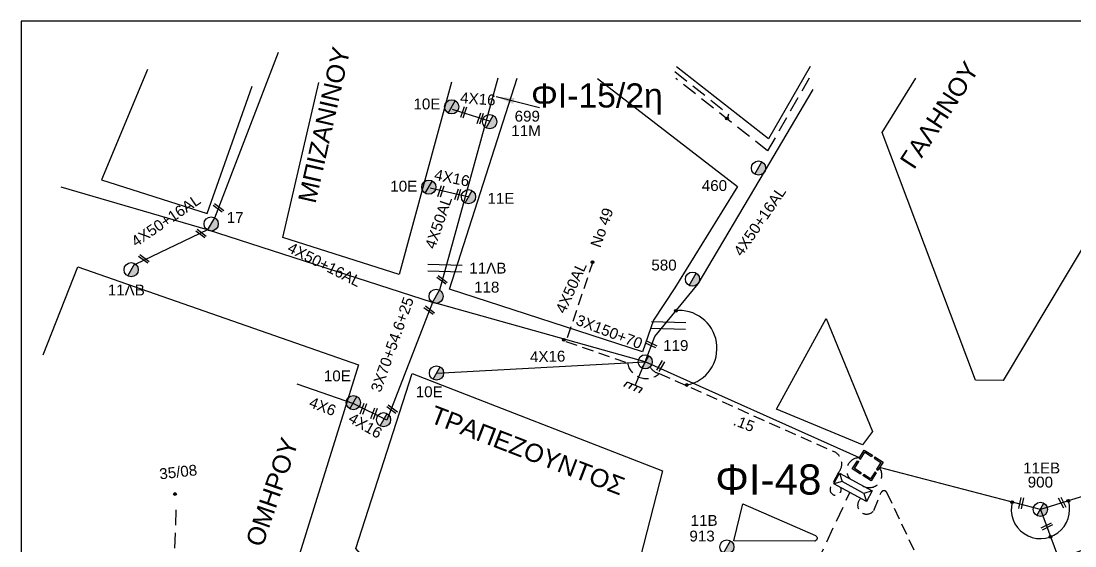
# Model space of a CAD drawing. Header units: millimetres. Extents: x 7453 to 9570, y 777 to 1872.
# Drawn here: x 7491.7 to 7666.6, y 1775.5 to 1862.6 of the extents above; entities that cross this region are included whole.
import ezdxf

# ---------------------------------------------------------------- set-up
doc = ezdxf.new("R2010")
doc.units = ezdxf.units.MM
doc.linetypes.add('DASHED', pattern=[19.05, 12.7, -6.35])
for name, color, linetype in [('Άγνωστα', 7, 'Continuous'), ('Γέφυρες Εναέριου Δικτύου', 7, 'Continuous'), ('Γείωση', 7, 'Continuous'), ('Γυμνά εναέρια ΧΤ (3Φ)   4x50AL', 7, 'Continuous'), ('Γυμνά εναέρια ΧΤ και ΦΟΠ (3Φ)   4x50+16AL', 7, 'Continuous'), ('Εναέρια παροχή ΧΤ 4x16', 7, 'SYN_LINE'), ('Επιγραφές - Σχήματα', 7, 'Continuous'), ('Καλώδια ΧΤ   3x150+70 XLPE', 7, 'DASHED'), ('Μηχανική τομή', 7, 'Continuous'), ('Στύλος Ξύλινος', 7, 'Continuous'), ('Στύλος Ξύλινος @ 1', 7, 'Continuous'), ('Στύλος ΦΜ', 7, 'Continuous'), ('Στύλος ΦΜ @ 1', 7, 'Continuous'), ('Συνδέσεις', 7, 'Continuous'), ('Συνεστραμμένα ΧΤ   3x70+54.6+25 AL', 7, 'SYN_LINE'), ('Τομή', 7, 'Continuous'), ('Υποσταθμός πόλεως', 7, 'Continuous'), ('Υπόβαθρο ΔΕΗ', 7, 'Continuous'), ('Υπόγεια Καλώδια Δικτύου ΧΤ   .10', 7, 'DASHED'), ('Υπόγεια Καλώδια Δικτύου ΧΤ   .15', 7, 'DASHED'), ('Υπόγεια καλώδια Παροχών ΧΤ   4x16AL', 7, 'DASHED'), ('Υπόγεια καλώδια Παροχών ΧΤ   4x50AL', 7, 'DASHED'), ('Υπόγεια καλώδια Παροχών ΧΤ   4x6', 7, 'DASHED')]:
    doc.layers.add(name, color=color, linetype=linetype)
doc.styles.get("Standard").update_dxf_attribs({"font": 'ARIAL.TTF'})
doc.linetypes.add('SYN_LINE', pattern='A,0.5,-0.0001,["/\\/\\/\\/",Standard,S=0.1,R=0,X=0,Y=-0.05],-0.25', length=0.7501)
doc.dimstyles.new('ISO-25', dxfattribs={"dimtxt": 2.5, "dimasz": 2.5, "dimexe": 1.25, "dimexo": 0.625, "dimtad": 1, "dimtxsty": 'Standard', "dimcen": 2.5, "dimadec": 0, "dimazin": 0, "dimtfac": 1, "dimtmove": 0, "dimatfit": 3, "dimfxl": 1, "dimarcsym": 0})

# ---------------------------------------------------------------- blocks, each defined once
blk = doc.blocks.new('ΥΠΑΡΧΩΝ ΤΣΙΜΕΝΤΕΝΙΟΣ ΣΤΥΛΟΣ')
at = {"layer": 'Στύλος ΦΜ'}
blk.add_hatch(color=7, dxfattribs=at).paths.add_polyline_path([(-1.29, -2.28, 0.574793), (2.62, 0, 0.268822), (1.3, 2.27)])
at = {"layer": 'Στύλος ΦΜ', "color": 7}
blk.add_line((-1.29, -2.28), (1.3, 2.27), dxfattribs=at)
blk.add_circle((0, 0), 2.62, dxfattribs=at)
at = {"layer": 'Στύλος ΦΜ', "flags": 4}
for tag, p in [('ΑΡΙΘΜΟΣ', (-4.68, 8.05)), ('ΤΥΠΟΣ', (-4.91, 3.03))]:
    blk.add_attdef(tag, p, '', height=4, dxfattribs=at)
blk = doc.blocks.new('ΥΠΟΣΤΑΘΜΟΣ ΠΟΛΕΩΣ')
at = {"layer": 'Υποσταθμός πόλεως', "linetype": 'Continuous', "ltscale": 40}
blk.add_lwpolyline([(-8.57, 2.82), (8.57, 2.82), (8.57, -2.82), (-8.57, -2.82)], close=True, dxfattribs=at)
for points in [[(-5.75, 0), (-8.57, 2.82)], [(5.75, 0), (8.57, 2.82)], [(-8.57, -2.82), (-5.75, 0)], [(-5.75, 0), (5.75, 0)], [(8.57, -2.82), (5.75, 0)]]:
    blk.add_lwpolyline(points, dxfattribs=at)
at = {"layer": 'Υποσταθμός πόλεως', "linetype": 'SYN_LINE', "ltscale": 40, "flags": 1}
for tag, p in [('ΜΕΤΑΣΧΗΜΑΤΙΣΜΟΣ', (10.6, 2.39)), ('ΙΣΧΥΣ', (10.58, -0.41)), ('ΑΡΙΘΜΟΣ', (10.7, -3.13))]:
    blk.add_attdef(tag, p, '', height=1.8, dxfattribs=at)
blk = doc.blocks.new('ΜΗΧΑΝΙΚΗ ΤΟΜΗ')
at = {"layer": 'Μηχανική τομή', "ltscale": 40}
for p, q in [((-1.89, 0.78), (1.89, 0.78)), ((1.89, 0), (-1.89, 0))]:
    blk.add_line(p, q, dxfattribs=at)
blk = doc.blocks.new('ΤΟΜΗ')
at = {"layer": 'Τομή', "ltscale": 40}
for p, q in [((-5.68, 0), (5.68, 0)), ((5.68, -2.33), (-5.68, -2.33))]:
    blk.add_line(p, q, dxfattribs=at)
blk = doc.blocks.new('ΓΕΙΩΣΗ')
at = {"layer": 'Γείωση', "ltscale": 40}
for p, q in [((-2.34, 11.45), (-3, 9.45)), ((-0.34, 11.45), (-1, 9.45)), ((0, 9.45), (0, 0)), ((1.66, 11.45), (1, 9.45)), ((3.66, 11.45), (3, 9.45))]:
    blk.add_line(p, q, dxfattribs=at)
blk.add_lwpolyline([(-3, 9.45), (3, 9.45)], dxfattribs=at)
blk = doc.blocks.new('ΥΠΑΡΧΩΝ ΞΥΛΙΝΟΣ ΣΤΥΛΟΣ')
at = {"layer": 'Στύλος Ξύλινος'}
h = blk.add_hatch(color=7, dxfattribs=at)
h.paths.add_polyline_path([(-2.62, 0, 0.270008), (-1.29, -2.28), (1.3, 2.27, 0.576266)])
h.paths.add_polyline_path([(-1.29, -2.28, 0.574793), (2.62, 0, 0.268822), (1.3, 2.27)])
at = {"layer": 'Στύλος Ξύλινος', "color": 7}
blk.add_line((-1.29, -2.28), (1.3, 2.27), dxfattribs=at)
blk.add_circle((0, 0), 2.62, dxfattribs=at)
at = {"layer": 'Στύλος Ξύλινος', "flags": 4}
for tag, p in [('ΑΡΙΘΜΟΣ', (-4.91, 8.6)), ('ΤΥΠΟΣ', (-4.85, 3.39))]:
    blk.add_attdef(tag, p, '', height=4, dxfattribs=at)
blk = doc.blocks.new('_ΣΥΝΔΕΣΗ')
at = {"layer": 'Συνδέσεις', "linetype": 'SYN_LINE', "ltscale": 40}
blk.add_hatch(color=256, dxfattribs=at).paths.add_polyline_path([(0.5, -0.01, 1), (-0.5, -0.01, 1)])
at = {"layer": 'Συνδέσεις'}
blk.add_circle((0, -0.01), 0.5, dxfattribs=at)

msp = doc.modelspace()

# ---------------------------------------------------------------- hatches: boundary and pattern name
at = {"layer": 'Επιγραφές - Σχήματα', "ltscale": 20}
h = msp.add_hatch(color=7, dxfattribs=at)
h.paths.add_polyline_path([(7631.64, 1791.44), (7630.78, 1790.1), (7630.99, 1789.96), (7631.71, 1791.1), (7632.85, 1790.37), (7632.99, 1790.59)])
h.paths.add_polyline_path([(7633.41, 1790.32), (7633.27, 1790.11), (7634.41, 1789.38), (7633.69, 1788.25), (7633.9, 1788.11), (7634.76, 1789.46)])
h.paths.add_polyline_path([(7632.77, 1786.34), (7633.63, 1787.69), (7633.42, 1787.82), (7632.69, 1786.69), (7631.56, 1787.41), (7631.42, 1787.2)])
h.paths.add_polyline_path([(7630, 1788.4), (7630.72, 1789.54), (7630.51, 1789.67), (7629.65, 1788.33), (7631, 1787.47), (7631.14, 1787.68)])

# ---------------------------------------------------------------- linework, layer by layer
at = {"layer": 'Άγνωστα', "color": 1}
msp.add_lwpolyline([(7523.89, 1829.95), (7534.44, 1857.46)], dxfattribs=at)
at = {"layer": 'Άγνωστα', "color": 133, "linetype": 'DASHED', "ltscale": 0.2}
for points in [[(7600.18, 1854.25), (7609.12, 1847.16), (7608.89, 1846.38)], [(7622.52, 1853.17), (7615.6, 1841.11), (7600.36, 1853.08)]]:
    msp.add_lwpolyline(points, dxfattribs=at)
at = {"layer": 'Άγνωστα', "color": 151, "linetype": 'DASHED', "ltscale": 0.2}
msp.add_lwpolyline([(7593.35, 1762.41), (7592.73, 1771.21), (7623.78, 1772.78), (7629.25, 1784.39)], dxfattribs=at)
at = {"layer": 'Άγνωστα', "color": 7, "linetype": 'DASHED', "ltscale": 0.2}
msp.add_lwpolyline([(7517.41, 1781.51), (7516.71, 1762.21), (7503.73, 1761.4, 0.943603), (7501.36, 1761.91, 64.561217)], format="xyb", dxfattribs=at)
at = {"layer": 'Γέφυρες Εναέριου Δικτύου'}
msp.add_arc((7600.96, 1808.35), 6.24, 281.1467, 97.0602, dxfattribs=at)
at = {"layer": 'Γέφυρες Εναέριου Δικτύου', "ltscale": 40}
msp.add_arc((7660.87, 1781.6), 4.85, 165.2405, 17.2169, dxfattribs=at)
at = {"layer": 'Γυμνά εναέρια ΧΤ (3Φ)   4x50AL', "color": 6, "linetype": 'SYN_LINE', "ltscale": 20}
msp.add_lwpolyline([(7748.49, 1807.94), (7721.07, 1794.08), (7693.77, 1791.8), (7660.86, 1781.6), (7634.16, 1788.53)], dxfattribs=at)
at = {"layer": 'Γυμνά εναέρια ΧΤ και ΦΟΠ (3Φ)   4x50+16AL', "color": 133}
msp.add_lwpolyline([(7595.29, 1806.08), (7596.88, 1810.31), (7604.05, 1819.05), (7615.09, 1837.63), (7623.18, 1851.25)], dxfattribs=at)
at = {"layer": 'Γυμνά εναέρια ΧΤ και ΦΟΠ (3Φ)   4x50+16AL', "color": 1}
for points in [[(7560.01, 1815.94), (7522.63, 1827.96), (7498.38, 1835.09)], [(7522.63, 1827.96), (7510.75, 1822.26)], [(7630.83, 1790.18), (7595.3, 1806.08), (7559.96, 1815.96)]]:
    msp.add_lwpolyline(points, dxfattribs=at)
at = {"layer": 'Γυμνά εναέρια ΧΤ και ΦΟΠ (3Φ)   4x50+16AL', "color": 1, "linetype": 'DASHED', "ltscale": 0.2}
msp.add_lwpolyline([(7629.24, 1786.69, -0.636879), (7630.83, 1790.18, 0.197391)], format="xyb", dxfattribs=at)
at = {"layer": 'Εναέρια παροχή ΧΤ 4x16', "color": 1, "linetype": 'Continuous', "ltscale": 20}
msp.add_lwpolyline([(7560.66, 1804.23), (7595.3, 1806.08)], dxfattribs=at)
at = {"layer": 'Εναέρια παροχή ΧΤ 4x16', "color": 1, "ltscale": 15}
msp.add_lwpolyline([(7552.43, 1796.38), (7546.94, 1799.09)], dxfattribs=at)
at = {"layer": 'Επιγραφές - Σχήματα', "color": 7, "ltscale": 20}
for p, q in [((7630.51, 1789.67), (7630.72, 1789.54)), ((7630.78, 1790.1), (7630.99, 1789.96)), ((7632.99, 1790.59), (7632.85, 1790.37)), ((7633.41, 1790.32), (7633.27, 1790.11)), ((7631.14, 1787.68), (7631, 1787.47)), ((7631.56, 1787.41), (7631.42, 1787.2)), ((7633.42, 1787.82), (7633.63, 1787.69)), ((7633.69, 1788.25), (7633.9, 1788.11))]:
    msp.add_line(p, q, dxfattribs=at)
at = {"layer": 'Επιγραφές - Σχήματα'}
msp.add_lwpolyline([(7491.72, 779.23), (9463.63, 779.23), (9463.63, 1862.62), (7491.72, 1862.62)], close=True, dxfattribs=at)
at = {"layer": 'Επιγραφές - Σχήματα', "color": 7, "ltscale": 20}
for points in [[(7630.78, 1790.1), (7631.64, 1791.44), (7632.99, 1790.59)], [(7630.99, 1789.96), (7631.71, 1791.1), (7632.85, 1790.37)], [(7631, 1787.47), (7629.65, 1788.33), (7630.51, 1789.67)], [(7631.14, 1787.68), (7630, 1788.4), (7630.72, 1789.54)], [(7633.27, 1790.11), (7634.41, 1789.38), (7633.69, 1788.25)], [(7633.41, 1790.32), (7634.76, 1789.46), (7633.9, 1788.11)], [(7633.63, 1787.69), (7632.77, 1786.34), (7631.42, 1787.2)], [(7633.42, 1787.82), (7632.69, 1786.69), (7631.56, 1787.41)]]:
    msp.add_lwpolyline(points, dxfattribs=at)
at = {"layer": 'Επιγραφές - Σχήματα', "color": 6, "linetype": 'DASHED', "ltscale": 0.2}
msp.add_arc((7632.48, 1787.29), 2.08, 239.3863, 36.2609, dxfattribs=at)
at = {"layer": 'Καλώδια ΧΤ   3x150+70 XLPE', "color": 133, "ltscale": 0.15}
msp.add_lwpolyline([(7582.14, 1809.48), (7592.33, 1805.92, 0.586103), (7597.62, 1804.14)], format="xyb", dxfattribs=at)
msp.add_arc((7598.17, 1806.51), 2.44, 211.9447, 256.9577, dxfattribs=at)
at = {"layer": 'Συνεστραμμένα ΧΤ   3x70+54.6+25 AL', "color": 1, "ltscale": 20}
msp.add_lwpolyline([(7560.01, 1815.94), (7552.43, 1796.38)], dxfattribs=at)
at = {"layer": 'Συνεστραμμένα ΧΤ   3x70+54.6+25 AL', "color": 6, "ltscale": 15}
msp.add_lwpolyline([(7660.87, 1781.6), (7667.54, 1763.59), (7674.53, 1746.82), (7682.56, 1731.02)], dxfattribs=at)
at = {"layer": 'Υπόβαθρο ΔΕΗ'}
for points in [[(7512.69, 1854.59), (7505.05, 1836.26), (7522.59, 1830.68), (7530.08, 1851.83)], [(7622.66, 1855.11), (7615.74, 1843.06), (7600.5, 1855.03)], [(7563.14, 1852.49), (7554.46, 1820.56), (7535.14, 1826.7), (7541.11, 1852.42)], [(7587.38, 1853.07), (7610.59, 1835.16), (7600.23, 1818.34), (7596.64, 1813), (7594.84, 1807.72), (7562.8, 1818.16), (7574.06, 1853.13)], [(7669.49, 1827.77), (7654.68, 1802.98), (7650.1, 1803.05), (7634.61, 1844.15), (7640.18, 1853.17)], [(7495.41, 1807.26), (7501.16, 1821.86), (7547.71, 1805.6), (7535.27, 1765.65), (7495.14, 1761.44)], [(7625.34, 1813.26), (7633.01, 1794.55), (7631.35, 1792.3), (7617.07, 1798.23), (7625.34, 1813.26)], [(7556.64, 1804.15), (7598.13, 1787.99), (7594.5, 1773.77), (7551.75, 1769.96), (7547.27, 1775.1), (7556.64, 1804.15)]]:
    msp.add_lwpolyline(points, dxfattribs=at)
msp.add_lwpolyline([(7611.46, 1782.51), (7623.55, 1777.25, -0.777324), (7623.41, 1776.35), (7610, 1776.4), (7611.46, 1782.51)], format="xyb", dxfattribs=at)
at = {"layer": 'Υπόγεια Καλώδια Δικτύου ΧΤ   .10', "color": 62, "ltscale": 0.15}
msp.add_lwpolyline([(7631.03, 1783.42, 1.091756), (7633.21, 1781.4), (7634.44, 1784.41, -0.669634), (7635.39, 1784.36), (7644.63, 1764.82), (7655.71, 1770.65), (7679.67, 1778.98), (7708.77, 1709.32, -1.01034), (7710.81, 1704.7), (7716.12, 1691.78)], format="xyb", dxfattribs=at)
at = {"layer": 'Υπόγεια Καλώδια Δικτύου ΧΤ   .15', "color": 133, "ltscale": 0.15}
msp.add_lwpolyline([(7597.62, 1804.14), (7626.57, 1791.21, -0.497988), (7627.38, 1787.71), (7626.1, 1785.36, 1.619532), (7627.74, 1785.21)], format="xyb", dxfattribs=at)
at = {"layer": 'Υπόγεια καλώδια Παροχών ΧΤ   4x16AL', "color": 27, "ltscale": 15}
msp.add_lwpolyline([(7569.59, 1845.95), (7563.3, 1847.96)], dxfattribs=at)
at = {"layer": 'Υπόγεια καλώδια Παροχών ΧΤ   4x16AL', "color": 27, "ltscale": 40}
msp.add_lwpolyline([(7566.06, 1833.43), (7559.6, 1834.9)], dxfattribs=at)
at = {"layer": 'Υπόγεια καλώδια Παροχών ΧΤ   4x50AL', "color": 27, "linetype": 'Continuous', "ltscale": 0.15}
msp.add_lwpolyline([(7570.85, 1853.14), (7561.18, 1817.99)], dxfattribs=at)
at = {"layer": 'Υπόγεια καλώδια Παροχών ΧΤ   4x50AL', "color": 133, "ltscale": 0.15}
msp.add_lwpolyline([(7586.6, 1822.7), (7582.14, 1809.48)], dxfattribs=at)
at = {"layer": 'Υπόγεια καλώδια Παροχών ΧΤ   4x6', "color": 1, "linetype": 'SYN_LINE', "ltscale": 10}
msp.add_lwpolyline([(7546.94, 1799.09), (7537.55, 1802.36)], dxfattribs=at)

# ---------------------------------------------------------------- block references
at = {"layer": 'Γείωση', "xscale": 0.4499999999998567, "yscale": 0.4499999999998567, "zscale": 0.4499999999998567, "rotation": 156.7228847482834}
msp.add_blockref('ΓΕΙΩΣΗ', (7595.29, 1806.08), dxfattribs=at)
at = {"layer": 'Μηχανική τομή'}
for p, xscale, yscale, zscale, rotation in [((7565.35, 1847.42), 0.5000000000001645, 0.5000000000001645, 0.5000000000001645, 71.28223366570143), ((7568.08, 1846.39), 0.5000000000001645, 0.5000000000001645, 0.5000000000001645, 71.28223366570143), ((7561.55, 1834.31), 0.5000000000001645, 0.5000000000001645, 0.5000000000001645, 71.28223366570143), ((7564.36, 1833.77), 0.5000000000001645, 0.5000000000001645, 0.5000000000001645, 71.28223366570143), ((7524.59, 1831.78), 0.500000000000143, 0.500000000000143, 0.500000000000143, 143.2487458071074), ((7521.69, 1827.51), 0.500000000000143, 0.500000000000143, 0.500000000000143, 143.2487458071074), ((7512.21, 1823.32), 0.500000000000143, 0.500000000000143, 0.500000000000143, 143.2487458071074), ((7561.69, 1819.83), 0.500000000000143, 0.500000000000143, 0.500000000000143, 143.2487458071074), ((7559.57, 1814.79), 0.500000000000143, 0.500000000000143, 0.500000000000143, 143.2487458071074), ((7596.2, 1808.8), 0.5000000000001995, 0.5000000000001995, 0.5000000000001995, 334.9377984973763), ((7597.68, 1805.49), 0.500000000000063, 0.500000000000063, 0.500000000000063, 239.2368297366403), ((7548.69, 1798.22), 0.5000000000001457, 0.5000000000001457, 0.5000000000001457, 70.08600158351969), ((7550.47, 1797.43), 0.5000000000001457, 0.5000000000001457, 0.5000000000001457, 70.08600158351969), ((7553.41, 1798.38), 0.500000000000143, 0.500000000000143, 0.500000000000143, 143.2487458071074), ((7657.48, 1782.67), 0.5000000000000684, 0.5000000000000684, 0.5000000000000684, 258.7354060478051), ((7664.67, 1782.8), 0.50000000000008, 0.50000000000008, 0.50000000000008, 117.1679816081909), ((7661.85, 1778.95), 0.500000000000069, 0.500000000000069, 0.500000000000069, 206.6738276913492)]:
    msp.add_blockref('ΜΗΧΑΝΙΚΗ ΤΟΜΗ', p, dxfattribs=dict(at, xscale=xscale, yscale=yscale, zscale=zscale, rotation=rotation))
at = {"layer": 'Στύλος Ξύλινος @ 1', "ltscale": 40}
ref = msp.add_blockref('ΥΠΑΡΧΩΝ ΞΥΛΙΝΟΣ ΣΤΥΛΟΣ', (7563.18, 1848.39), dxfattribs=dict(at, xscale=0.4499999999998181, yscale=0.4499999999998181, zscale=0.4499999999998181))
ref.add_attrib('ΤΥΠΟΣ', '10E', (7556.83, 1847.97), dxfattribs={"layer": 'Στύλος Ξύλινος', "height": 1.8, "flags": 4})
ref = msp.add_blockref('ΥΠΑΡΧΩΝ ΞΥΛΙΝΟΣ ΣΤΥΛΟΣ', (7559.38, 1835.07), dxfattribs=dict(at, xscale=0.4499999999998181, yscale=0.4499999999998181, zscale=0.4499999999998181))
ref.add_attrib('ΑΡΙΘΜΟΣ', '10E', (7552.99, 1834.33), dxfattribs={"layer": 'Στύλος Ξύλινος', "height": 1.8, "flags": 4})
ref = msp.add_blockref('ΥΠΑΡΧΩΝ ΞΥΛΙΝΟΣ ΣΤΥΛΟΣ', (7546.86, 1799.32), dxfattribs=dict(at, xscale=0.4499999999998181, yscale=0.4499999999998181, zscale=0.4499999999998181))
ref.add_attrib('ΤΥΠΟΣ', '10E', (7541.97, 1802.85), dxfattribs={"layer": 'Στύλος Ξύλινος', "height": 1.8, "flags": 4})
at = {"layer": 'Στύλος ΦΜ @ 1', "ltscale": 40}
ref = msp.add_blockref('ΥΠΑΡΧΩΝ ΤΣΙΜΕΝΤΕΝΙΟΣ ΣΤΥΛΟΣ', (7569.48, 1845.93), dxfattribs=dict(at, xscale=0.4499999999998181, yscale=0.4499999999998181, zscale=0.4499999999998181))
ref.add_attrib('ΤΥΠΟΣ', '11M', (7573.07, 1843.53), dxfattribs={"layer": 'Στύλος ΦΜ', "height": 1.8, "flags": 4})
ref.add_attrib('ΑΡΙΘΜΟΣ', '699', (7573.62, 1845.94), dxfattribs={"layer": 'Στύλος ΦΜ', "height": 1.8, "flags": 4})
ref = msp.add_blockref('ΥΠΑΡΧΩΝ ΤΣΙΜΕΝΤΕΝΙΟΣ ΣΤΥΛΟΣ', (7614.08, 1838.23), dxfattribs=dict(at, xscale=0.4499999999998181, yscale=0.4499999999998181, zscale=0.4499999999998181))
ref.add_attrib('ΑΡΙΘΜΟΣ', '460', (7604.68, 1834.43), dxfattribs={"layer": 'Στύλος ΦΜ', "height": 1.8, "flags": 4})
ref = msp.add_blockref('ΥΠΑΡΧΩΝ ΤΣΙΜΕΝΤΕΝΙΟΣ ΣΤΥΛΟΣ', (7565.97, 1833.48), dxfattribs=dict(at, xscale=0.4499999999998181, yscale=0.4499999999998181, zscale=0.4499999999998181))
ref.add_attrib('ΤΥΠΟΣ', '11E', (7569.11, 1832.31), dxfattribs={"layer": 'Στύλος ΦΜ', "height": 1.8, "flags": 4})
ref = msp.add_blockref('ΥΠΑΡΧΩΝ ΤΣΙΜΕΝΤΕΝΙΟΣ ΣΤΥΛΟΣ', (7523.26, 1828.96), dxfattribs=dict(at, xscale=0.4499999999998181, yscale=0.4499999999998181, zscale=0.4499999999998181))
ref.add_attrib('ΑΡΙΘΜΟΣ', '17', (7525.84, 1829.12), dxfattribs={"layer": 'Στύλος ΦΜ', "height": 1.8, "flags": 4})
ref = msp.add_blockref('ΥΠΑΡΧΩΝ ΤΣΙΜΕΝΤΕΝΙΟΣ ΣΤΥΛΟΣ', (7509.99, 1821.36), dxfattribs=dict(at, xscale=0.4499999999998181, yscale=0.4499999999998181, zscale=0.4499999999998181))
ref.add_attrib('ΑΡΙΘΜΟΣ', '11ΛB', (7506.1, 1817.09), dxfattribs={"layer": 'Στύλος ΦΜ', "height": 1.8, "flags": 4})
ref = msp.add_blockref('ΥΠΑΡΧΩΝ ΤΣΙΜΕΝΤΕΝΙΟΣ ΣΤΥΛΟΣ', (7560.59, 1816.96), dxfattribs=dict(at, xscale=0.4499999999998181, yscale=0.4499999999998181, zscale=0.4499999999998181))
ref.add_attrib('ΤΥΠΟΣ', '11ΛΒ', (7566.1, 1820.73), dxfattribs={"layer": 'Στύλος ΦΜ', "height": 1.8, "flags": 4})
ref.add_attrib('ΑΡΙΘΜΟΣ', '118', (7566.89, 1817.57), dxfattribs={"layer": 'Στύλος ΦΜ', "height": 1.8, "flags": 4})
ref = msp.add_blockref('ΥΠΑΡΧΩΝ ΤΣΙΜΕΝΤΕΝΙΟΣ ΣΤΥΛΟΣ', (7603.14, 1819.8), dxfattribs=dict(at, xscale=0.4499999999998181, yscale=0.4499999999998181, zscale=0.4499999999998181))
ref.add_attrib('ΑΡΙΘΜΟΣ', '580', (7596.31, 1821.24), dxfattribs={"layer": 'Στύλος ΦΜ', "height": 1.8, "flags": 4})
ref = msp.add_blockref('ΥΠΑΡΧΩΝ ΤΣΙΜΕΝΤΕΝΙΟΣ ΣΤΥΛΟΣ', (7595.29, 1806.08), dxfattribs=dict(at, xscale=0.4499999999998181, yscale=0.4499999999998181, zscale=0.4499999999998181))
ref.add_attrib('ΑΡΙΘΜΟΣ', '119', (7598.26, 1807.89), dxfattribs={"layer": 'Στύλος ΦΜ', "height": 1.8, "flags": 4})
ref = msp.add_blockref('ΥΠΑΡΧΩΝ ΤΣΙΜΕΝΤΕΝΙΟΣ ΣΤΥΛΟΣ', (7560.66, 1804.23), dxfattribs=dict(at, xscale=0.4499999999998181, yscale=0.4499999999998181, zscale=0.4499999999998181))
ref.add_attrib('ΤΥΠΟΣ', '10Ε', (7557.21, 1800.22), dxfattribs={"layer": 'Στύλος ΦΜ', "height": 1.8, "flags": 4})
at = {"layer": 'Στύλος ΦΜ @ 1', "ltscale": 40, "xscale": 0.4499999999998181, "yscale": 0.4499999999998181, "zscale": 0.4499999999998181}
msp.add_blockref('ΥΠΑΡΧΩΝ ΤΣΙΜΕΝΤΕΝΙΟΣ ΣΤΥΛΟΣ', (7551.87, 1796.48), dxfattribs=at)
at = {"layer": 'Στύλος ΦΜ @ 1', "ltscale": 40}
ref = msp.add_blockref('ΥΠΑΡΧΩΝ ΤΣΙΜΕΝΤΕΝΙΟΣ ΣΤΥΛΟΣ', (7660.86, 1781.6), dxfattribs=dict(at, xscale=0.4499999999998181, yscale=0.4499999999998181, zscale=0.4499999999998181))
ref.add_attrib('ΤΥΠΟΣ', '11ΕΒ', (7657.99, 1787.57), dxfattribs={"layer": 'Στύλος ΦΜ', "height": 1.8, "flags": 4})
ref.add_attrib('ΑΡΙΘΜΟΣ', '900', (7658.76, 1785.23), dxfattribs={"layer": 'Στύλος ΦΜ', "height": 1.8, "flags": 4})
ref = msp.add_blockref('ΥΠΑΡΧΩΝ ΤΣΙΜΕΝΤΕΝΙΟΣ ΣΤΥΛΟΣ', (7608.84, 1775.37), dxfattribs=dict(at, xscale=0.4499999999998181, yscale=0.4499999999998181, zscale=0.4499999999998181))
ref.add_attrib('ΤΥΠΟΣ', '11Β', (7602.83, 1778.87), dxfattribs={"layer": 'Στύλος ΦΜ', "height": 1.8, "flags": 4})
ref.add_attrib('ΑΡΙΘΜΟΣ', '913', (7602.62, 1776.28), dxfattribs={"layer": 'Στύλος ΦΜ', "height": 1.8, "flags": 4})
at = {"layer": 'Συνδέσεις', "xscale": 0.4499999999998181, "yscale": 0.4499999999998181, "zscale": 0.4499999999998181}
for p in [(7608.86, 1846.47), (7586.56, 1822.63), (7600.37, 1814.56), (7581.77, 1809.73), (7602.17, 1802.24), (7517.26, 1784.16), (7656.18, 1782.82), (7665.5, 1783.04), (7662.55, 1777.06)]:
    msp.add_blockref('_ΣΥΝΔΕΣΗ', p, dxfattribs=at)
at = {"layer": 'Τομή'}
for p, xscale, yscale, zscale, rotation in [((7562.03, 1821.06), 0.4999999999998964, 0.4999999999998964, 0.4999999999998964, 178.4509943449266), ((7599.14, 1811.53), 0.4999999999998956, 0.4999999999998956, 0.4999999999998956, 178.4509943449299)]:
    msp.add_blockref('ΤΟΜΗ', p, dxfattribs=dict(at, xscale=xscale, yscale=yscale, zscale=zscale, rotation=rotation))
at = {"layer": 'Υποσταθμός πόλεως', "xscale": 0.3585164516080582, "yscale": 0.3585164516080582, "zscale": 0.3585164516080582, "rotation": 151.4430206615438}
msp.add_blockref('ΥΠΟΣΤΑΘΜΟΣ ΠΟΛΕΩΣ', (7629.77, 1785.25), dxfattribs=at)

# ---------------------------------------------------------------- texts
at = {"layer": 'Γυμνά εναέρια ΧΤ και ΦΟΠ (3Φ)   4x50+16AL', "char_height": 1.8, "width": 36.4294, "attachment_point": 1}
for insert, rotation in [((7609.82, 1824.46), 55.6664), ((7509.77, 1826.56), 34.1951), ((7536.57, 1826.02), 333.1889)]:
    msp.add_mtext('4X50+16AL', dxfattribs=dict(at, insert=insert, rotation=rotation))
at = {"layer": 'Εναέρια παροχή ΧΤ 4x16', "char_height": 1.8, "width": 36.4294, "attachment_point": 1}
for insert, rotation in [((7576.14, 1807.82), 1.1476), ((7546.76, 1797.77), 330.06)]:
    msp.add_mtext('4X16', dxfattribs=dict(at, insert=insert, rotation=rotation))
at = {"layer": 'Επιγραφές - Σχήματα', "attachment_point": 1}
for s, insert, char_height, width, rotation in [('ΜΠΙΖΑΝΙΝΟΥ', (7537.64, 1832.88), 3, 15.0959, 77.268), ('ΓΑΛHNOY', (7637.38, 1839.48), 3, 23.9816, 56.8847), ('No 49', (7586.14, 1825.48), 1.8, 36.4294, 70.8308), ('TPAΠEZOYNTOΣ', (7560.45, 1798.9), 3, 42.6013, 338.9639), ('ΟΜΗΡΟΥ', (7528.92, 1776.16), 3, 10.5126, 71.0781), ('35/08', (7514.57, 1788.36), 1.8, 36.4294, 6.3882)]:
    msp.add_mtext(s, dxfattribs=dict(at, insert=insert, char_height=char_height, width=width, rotation=rotation))
at = {"layer": 'Επιγραφές - Σχήματα', "insert": (7576.34, 1852.28), "char_height": 4, "width": 36.4294, "attachment_point": 1}
msp.add_mtext('ΦI-15/2η', dxfattribs=at)
at = {"layer": 'Καλώδια ΧΤ   3x150+70 XLPE', "insert": (7584.27, 1813.99), "char_height": 1.8, "width": 36.4294, "attachment_point": 1, "rotation": 338.9639}
msp.add_mtext('3X150+70', dxfattribs=at)
at = {"layer": 'Συνεστραμμένα ΧΤ   3x70+54.6+25 AL', "insert": (7549.68, 1801.5), "char_height": 1.8, "width": 36.4294, "attachment_point": 1, "rotation": 70.3264}
msp.add_mtext('3X70+54.6+25', dxfattribs=at)
at = {"layer": 'Υποσταθμός πόλεως', "insert": (7606.92, 1789.06), "char_height": 5, "width": 36.4294, "attachment_point": 1}
msp.add_mtext('ΦI-48', dxfattribs=at)
at = {"layer": 'Υπόγεια Καλώδια Δικτύου ΧΤ   .15', "insert": (7610.39, 1797.33), "char_height": 1.8, "width": 36.4294, "attachment_point": 1, "rotation": 338.9639}
msp.add_mtext('.15', dxfattribs=at)
at = {"layer": 'Υπόγεια καλώδια Παροχών ΧΤ   4x16AL', "char_height": 1.8, "width": 36.4294, "attachment_point": 1}
for insert, rotation in [((7564.67, 1850.84), 355.5834), ((7560.53, 1838.08), 348.4121)]:
    msp.add_mtext('4X16', dxfattribs=dict(at, insert=insert, rotation=rotation))
at = {"layer": 'Υπόγεια καλώδια Παροχών ΧΤ   4x50AL', "char_height": 1.8, "width": 36.4294, "attachment_point": 1}
for insert, rotation in [((7558.68, 1825.25), 71.1971), ((7580.32, 1814.7), 65.6895)]:
    msp.add_mtext('4X50AL', dxfattribs=dict(at, insert=insert, rotation=rotation))
at = {"layer": 'Υπόγεια καλώδια Παροχών ΧΤ   4x6', "insert": (7540, 1800.34), "char_height": 1.8, "width": 36.4294, "attachment_point": 1, "rotation": 338.9639}
msp.add_mtext('4X6', dxfattribs=at)

# ---------------------------------------------------------------- leaders
at = {"layer": 'Επιγραφές - Σχήματα', "ltscale": 40}
msp.add_leader([(7570.58, 1850.08), (7577.74, 1848.29)], dimstyle='ISO-25', override={"dimasz": 3, "dimtad": 0}, dxfattribs=at)

doc.saveas('drawing.dxf')
